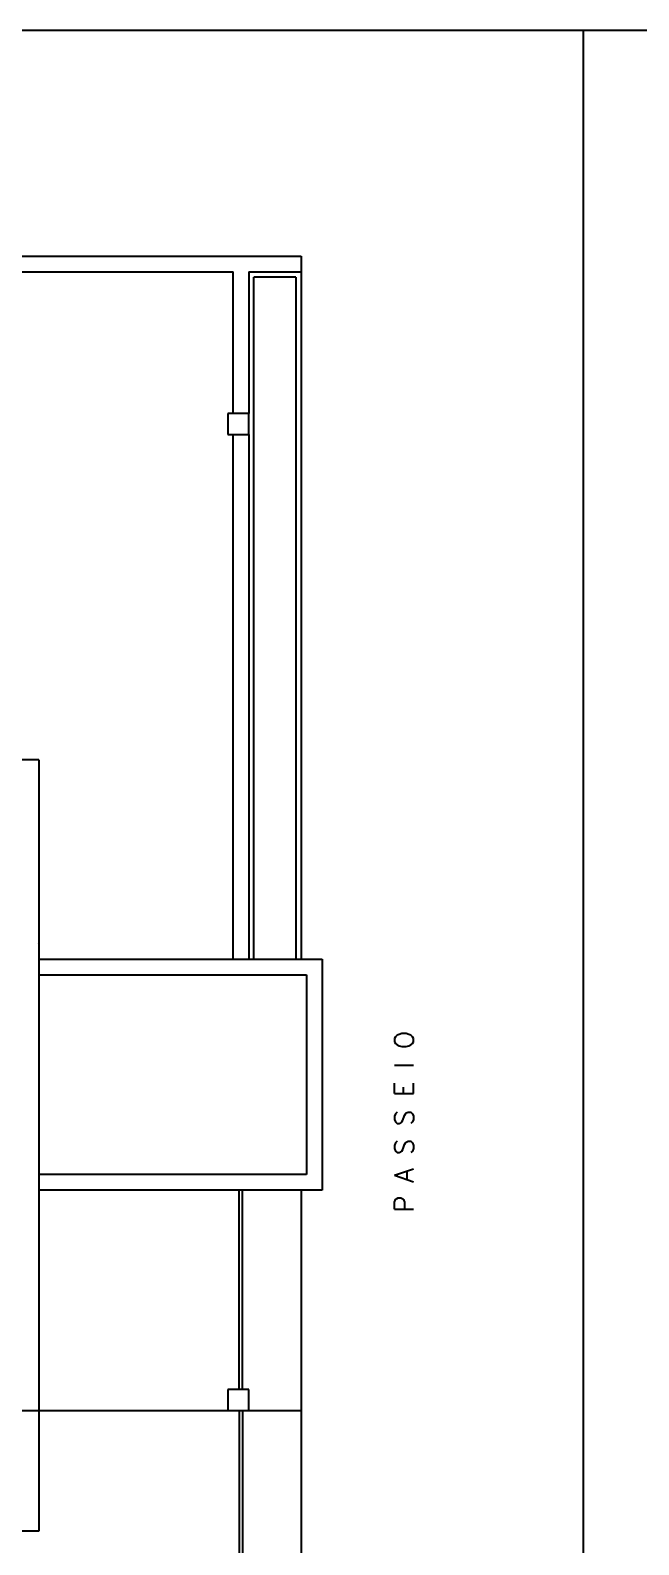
# Model space of a CAD drawing. Header units: millimetres. Extents: x 23536 to 47095, y 9984 to 20154.
# Drawn here: x 23560.14 to 23565.94, y 10042.41 to 10056.84 of the extents above; entities that cross this region are included whole.
import ezdxf
from ezdxf.enums import TextEntityAlignment as Align

# ---------------------------------------------------------------- set-up
doc = ezdxf.new("R2010")
doc.units = ezdxf.units.MM
doc.header["$LTSCALE"] = 30
doc.header["$MEASUREMENT"] = 0
doc.layers.add('LAYER8', color=1, linetype='CONTINUOUS')
doc.layers.add('projeto', color=8, linetype='CONTINUOUS')
doc.styles.add('ROMANS', font='romans.shx', dxfattribs={"height": 0.14})

msp = doc.modelspace()

# ---------------------------------------------------------------- linework, layer by layer
at = {"layer": 'LAYER8'}
for p, q in [((23541.537, 10056.839), (23588.487, 10056.839)), ((23565.41, 10056.839), (23565.41, 10035.786))]:
    msp.add_line(p, q, dxfattribs=at)
at = {"layer": 'projeto'}
for p, q in [((23555.924, 10054.686), (23562.724, 10054.686)), ((23562.724, 10054.686), (23562.724, 10054.536)), ((23555.924, 10054.536), (23562.074, 10054.536)), ((23562.074, 10053.186), (23562.074, 10054.536)), ((23562.224, 10054.536), (23562.724, 10054.536)), ((23562.224, 10054.536), (23562.224, 10053.186)), ((23562.274, 10047.986), (23562.274, 10054.486)), ((23562.674, 10054.486), (23562.274, 10054.486)), ((23562.674, 10054.486), (23562.674, 10047.986)), ((23562.724, 10054.536), (23562.724, 10047.986)), ((23562.224, 10053.186), (23562.024, 10053.186)), ((23562.024, 10053.186), (23562.024, 10052.986)), ((23562.224, 10052.986), (23562.224, 10053.186)), ((23562.024, 10052.986), (23562.224, 10052.986)), ((23562.074, 10047.986), (23562.074, 10052.986)), ((23562.224, 10052.986), (23562.224, 10047.986)), ((23560.224, 10049.886), (23559.724, 10049.886)), ((23560.224, 10049.886), (23560.224, 10042.536)), ((23560.212, 10048.138), (23560.21, 10048.138)), ((23560.224, 10047.986), (23562.924, 10047.986)), ((23562.924, 10047.986), (23562.924, 10045.786)), ((23560.224, 10047.836), (23562.774, 10047.836)), ((23562.774, 10047.836), (23562.774, 10045.936)), ((23562.774, 10045.936), (23560.224, 10045.936)), ((23562.924, 10045.786), (23560.224, 10045.786)), ((23562.134, 10043.886), (23562.134, 10045.786)), ((23562.164, 10043.886), (23562.164, 10045.786)), ((23562.724, 10045.786), (23562.724, 10042.015)), ((23562.224, 10043.886), (23562.024, 10043.886)), ((23562.024, 10043.886), (23562.024, 10043.686)), ((23562.224, 10043.686), (23562.224, 10043.886)), ((23559.099, 10043.686), (23562.724, 10043.686)), ((23562.024, 10043.686), (23562.224, 10043.686)), ((23562.134, 10043.686), (23562.134, 10042.259)), ((23562.164, 10043.686), (23562.164, 10042.247)), ((23560.224, 10042.536), (23544.924, 10042.536))]:
    msp.add_line(p, q, dxfattribs=at)

# ---------------------------------------------------------------- texts
at = {"layer": 'projeto', "style": 'ROMANS'}
msp.add_text('P A S S E I O', height=0.18, rotation=90, dxfattribs=at).set_placement((23563.614, 10045.572), align=Align.TOP_LEFT)

doc.saveas('drawing.dxf')
